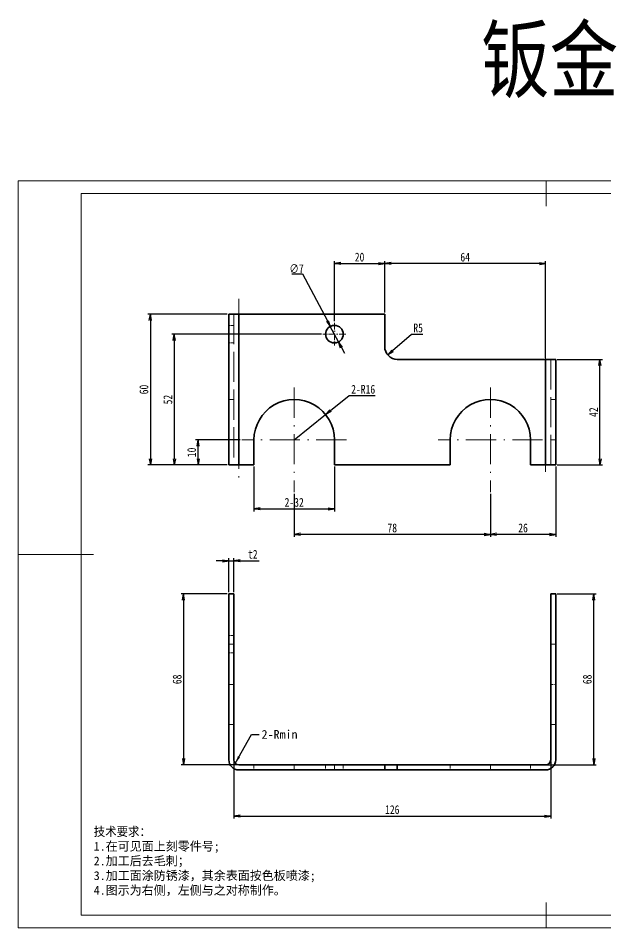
# Model space of a CAD drawing. Header units: millimetres. Extents: x -15766 to 80009, y -9701 to 15159.
# Drawn here: x -8041.6 to -7808, y 11134.1 to 11495.8 of the extents above; entities that cross this region are included whole.
import ezdxf

# ---------------------------------------------------------------- set-up
doc = ezdxf.new("R2010")
doc.units = ezdxf.units.MM
for name, pattern in [('CENTER-HOKUTO_1', [16, 13, -1, 1, -1]), ('DASHDOT', [18.5, 12, -3, 0.5, -3]), ('DASHED', [15, 12, -3]), ('HIDDEN-HOKUTO_1', [2, 1, -1])]:
    doc.linetypes.add(name, pattern=pattern)
doc.layers.get('DEFPOINTS').update_dxf_attribs({"lineweight": 18})
for name, color, linetype, lineweight in [('AM_7', 2, 'CENTER-HOKUTO_1', 18), ('AM_HID', 1, 'HIDDEN-HOKUTO_1', 18), ('AM_VIS', 7, 'Continuous', 18), ('CDRAFT0', 7, 'Continuous', 18), ('DIM', 253, 'Continuous', 20), ('title_frame', 7, 'Continuous', 18), ('word_dim', 9, 'Continuous', 18), ('粗实线层_1', 7, 'Continuous', 15)]:
    doc.layers.add(name, color=color, linetype=linetype, lineweight=lineweight)
doc.styles.add('DIM', font='', dxfattribs={"width": 0.8})
doc.styles.get('DIM').set_extended_font_data('NSimSun')
doc.dimstyles.new('1-1', dxfattribs={"dimtxt": 3.5, "dimasz": 3, "dimexe": 1, "dimexo": 0, "dimgap": 1, "dimtad": 1, "dimdsep": 46, "dimtxsty": 'DIM', "dimblk": '_CAXARROW', "dimcen": 0, "dimdle": 6, "dimclrd": 256, "dimclre": 256, "dimclrt": 3, "dimazin": 2, "dimtfac": 0.707107, "dimtmove": 0, "dimatfit": 3, "dimfxl": 0, "dimfrac": 2, "dimtolj": 1, "dimarcsym": 0})
doc.dimstyles.new('1-1$0', dxfattribs={"dimtxt": 3.5, "dimasz": 2.5, "dimexe": 1, "dimexo": 0.625, "dimgap": 0.8, "dimtad": 1, "dimdsep": 46, "dimtxsty": 'DIM', "dimblk": 'OPEN', "dimcen": 0, "dimdle": 5, "dimclrd": 256, "dimclre": 256, "dimclrt": 3, "dimazin": 3, "dimtfac": 0.5, "dimtmove": 0, "dimatfit": 3, "dimldrblk": 'OPEN', "dimfxl": 0, "dimtolj": 1, "dimarcsym": 0})
doc.dimstyles.new('1-1$3', dxfattribs={"dimtxt": 3.5, "dimasz": 2.5, "dimexe": 1, "dimexo": 0.625, "dimgap": 0.3, "dimtad": 1, "dimtih": 1, "dimtoh": 1, "dimdsep": 46, "dimtxsty": 'DIM', "dimblk": 'OPEN', "dimcen": 0, "dimdle": 5, "dimclrd": 256, "dimclre": 256, "dimclrt": 3, "dimazin": 3, "dimtfac": 0.5, "dimtmove": 0, "dimatfit": 3, "dimldrblk": 'OPEN', "dimfxl": 0, "dimtolj": 1, "dimarcsym": 0})
doc.dimstyles.new('1-1$4', dxfattribs={"dimtxt": 3.5, "dimasz": 2.5, "dimexe": 1, "dimexo": 0.625, "dimgap": 0.8, "dimtad": 1, "dimtih": 1, "dimtoh": 1, "dimzin": 12, "dimdsep": 46, "dimtxsty": 'DIM', "dimblk": 'OPEN', "dimcen": 0, "dimdle": 5, "dimclrd": 256, "dimclre": 256, "dimclrt": 3, "dimazin": 3, "dimtfac": 0.5, "dimtmove": 0, "dimatfit": 3, "dimldrblk": 'OPEN', "dimfxl": 0, "dimtolj": 1, "dimarcsym": 0})

# ---------------------------------------------------------------- blocks, each defined once
blk = doc.blocks.new('*X3')
at = {"layer": 'CDRAFT0'}
for p, q in [((420, 297), (0, 297)), ((0, 297), (0, 0)), ((420, 0), (420, 297)), ((0, 0), (420, 0))]:
    blk.add_line(p, q, dxfattribs=at)
at = {"layer": '粗实线层_1'}
for p, q in [((210, 297), (210, 287)), ((415, 292), (25, 292)), ((25, 292), (25, 5)), ((415, 5), (415, 292)), ((0, 148.5), (30, 148.5)), ((420, 148.5), (410, 148.5)), ((210, 0), (210, 10)), ((25, 5), (415, 5))]:
    blk.add_line(p, q, dxfattribs=at)
blk = doc.blocks.new('_OPEN')
at = {"color": 0, "linetype": 'ByBlock', "lineweight": -2}
for p, q in [((-1, 0.166667), (0, 0)), ((-1, -0.166667), (0, 0)), ((0, 0), (-1, 0))]:
    blk.add_line(p, q, dxfattribs=at)
blk = doc.blocks.new('*D473')
at = {"layer": 'DEFPOINTS', "color": 0, "transparency": 16777216}
for p in [(-7957.87, 11266.91), (-7975.86, 11198.91), (-7953.87, 11198.91)]:
    blk.add_point(p, dxfattribs=at)
at = {"layer": 'DIM', "linetype": 'Continuous', "lineweight": -2, "transparency": 16777216}
for p, q in [((-7958.49, 11266.91), (-7976.86, 11266.91)), ((-7975.86, 11264.41), (-7975.86, 11201.41)), ((-7954.49, 11198.91), (-7976.86, 11198.91))]:
    blk.add_line(p, q, dxfattribs=at)
at = {"layer": 'DIM', "lineweight": -2, "transparency": 16777216, "xscale": 2.5, "yscale": 2.5, "zscale": 2.5}
for p, rotation in [((-7975.86, 11266.91), 90), ((-7975.86, 11198.91), 270)]:
    blk.add_blockref('_OPEN', p, dxfattribs=dict(at, rotation=rotation))
at = {"layer": 'DIM', "color": 3, "transparency": 16777216, "insert": (-7978.41, 11232.91), "char_height": 3.5, "attachment_point": 5, "rotation": 90, "style": 'DIM'}
blk.add_mtext('\\A1;68', dxfattribs=at)
blk = doc.blocks.new('*D474')
at = {"layer": 'DEFPOINTS', "color": 0, "transparency": 16777216}
for p in [(-7955.87, 11200.91), (-7829.87, 11200.91), (-7829.87, 11178.52)]:
    blk.add_point(p, dxfattribs=at)
at = {"layer": 'DIM', "linetype": 'Continuous', "lineweight": -2, "transparency": 16777216}
for p, q in [((-7955.87, 11200.28), (-7955.87, 11177.52)), ((-7829.87, 11200.28), (-7829.87, 11177.52)), ((-7953.37, 11178.52), (-7832.37, 11178.52))]:
    blk.add_line(p, q, dxfattribs=at)
at = {"layer": 'DIM', "lineweight": -2, "transparency": 16777216, "xscale": 2.5, "yscale": 2.5, "zscale": 2.5, "rotation": 180}
blk.add_blockref('_OPEN', (-7955.87, 11178.52), dxfattribs=at)
at = {"layer": 'DIM', "lineweight": -2, "transparency": 16777216, "xscale": 2.5, "yscale": 2.5, "zscale": 2.5}
blk.add_blockref('_OPEN', (-7829.87, 11178.52), dxfattribs=at)
at = {"layer": 'DIM', "color": 3, "transparency": 16777216, "insert": (-7892.87, 11181.07), "char_height": 3.5, "attachment_point": 5, "style": 'DIM'}
blk.add_mtext('\\A1;126', dxfattribs=at)
blk = doc.blocks.new('*D475')
at = {"layer": 'DEFPOINTS', "color": 0, "transparency": 16777216}
for p in [(-7827.87, 11266.91), (-7812.76, 11266.91), (-7831.87, 11198.91)]:
    blk.add_point(p, dxfattribs=at)
at = {"layer": 'DIM', "linetype": 'Continuous', "lineweight": -2, "transparency": 16777216}
for p, q in [((-7827.24, 11266.91), (-7811.76, 11266.91)), ((-7812.76, 11201.41), (-7812.76, 11264.41)), ((-7831.24, 11198.91), (-7811.76, 11198.91))]:
    blk.add_line(p, q, dxfattribs=at)
at = {"layer": 'DIM', "lineweight": -2, "transparency": 16777216, "xscale": 2.5, "yscale": 2.5, "zscale": 2.5}
for p, rotation in [((-7812.76, 11266.91), 90), ((-7812.76, 11198.91), 270)]:
    blk.add_blockref('_OPEN', p, dxfattribs=dict(at, rotation=rotation))
at = {"layer": 'DIM', "color": 3, "transparency": 16777216, "insert": (-7815.31, 11232.91), "char_height": 3.5, "attachment_point": 5, "rotation": 90, "style": 'DIM'}
blk.add_mtext('\\A1;68', dxfattribs=at)
blk = doc.blocks.new('_CAXARROW')
blk.add_hatch(color=0).paths.add_polyline_path([(0, 0), (-1, 0.125), (-1, -0.125)], flags=0)
blk = doc.blocks.new('*D476')
at = {"layer": 'DEFPOINTS', "color": 0, "transparency": 16777216}
for p in [(-7955.87, 11280.07), (-7957.87, 11266.91), (-7955.87, 11266.91)]:
    blk.add_point(p, dxfattribs=at)
at = {"layer": 'DIM', "linetype": 'Continuous', "lineweight": -2, "transparency": 16777216}
for p, q in [((-7960.37, 11280.07), (-7962.87, 11280.07)), ((-7957.87, 11267.53), (-7957.87, 11281.07)), ((-7957.87, 11280.07), (-7955.87, 11280.07)), ((-7955.87, 11267.53), (-7955.87, 11281.07)), ((-7953.37, 11280.07), (-7945.78, 11280.07))]:
    blk.add_line(p, q, dxfattribs=at)
at = {"layer": 'DIM', "lineweight": -2, "transparency": 16777216, "xscale": 2.5, "yscale": 2.5, "zscale": 2.5}
blk.add_blockref('_OPEN', (-7957.87, 11280.07), dxfattribs=at)
at = {"layer": 'DIM', "lineweight": -2, "transparency": 16777216, "xscale": 2.5, "yscale": 2.5, "zscale": 2.5, "rotation": 180}
blk.add_blockref('_OPEN', (-7955.87, 11280.07), dxfattribs=at)
at = {"layer": 'DIM', "color": 3, "transparency": 16777216, "insert": (-7948.33, 11282.62), "char_height": 3.5, "attachment_point": 5, "style": 'DIM'}
blk.add_mtext('\\A1;t2', dxfattribs=at)
blk = doc.blocks.new('*D477')
at = {"layer": 'DEFPOINTS', "color": 0, "transparency": 16777216}
for p in [(-7957.87, 11378.17), (-7989.07, 11318.17), (-7957.87, 11318.17)]:
    blk.add_point(p, dxfattribs=at)
at = {"layer": 'DIM', "linetype": 'Continuous', "lineweight": -2, "transparency": 16777216}
for p, q in [((-7958.49, 11378.17), (-7990.07, 11378.17)), ((-7989.07, 11375.67), (-7989.07, 11320.67)), ((-7958.49, 11318.17), (-7990.07, 11318.17))]:
    blk.add_line(p, q, dxfattribs=at)
at = {"layer": 'DIM', "lineweight": -2, "transparency": 16777216, "xscale": 2.5, "yscale": 2.5, "zscale": 2.5}
for p, rotation in [((-7989.07, 11378.17), 90), ((-7989.07, 11318.17), 270)]:
    blk.add_blockref('_OPEN', p, dxfattribs=dict(at, rotation=rotation))
at = {"layer": 'DIM', "color": 3, "transparency": 16777216, "insert": (-7991.62, 11348.17), "char_height": 3.5, "attachment_point": 5, "rotation": 90, "style": 'DIM'}
blk.add_mtext('\\A1;60', dxfattribs=at)
blk = doc.blocks.new('*D478')
at = {"layer": 'DEFPOINTS', "color": 0, "transparency": 16777216}
for p in [(-7827.87, 11360.17), (-7810.28, 11360.17), (-7827.87, 11318.17)]:
    blk.add_point(p, dxfattribs=at)
at = {"layer": 'DIM', "linetype": 'Continuous', "lineweight": -2, "transparency": 16777216}
for p, q in [((-7827.24, 11360.17), (-7809.28, 11360.17)), ((-7810.28, 11320.67), (-7810.28, 11357.67)), ((-7827.24, 11318.17), (-7809.28, 11318.17))]:
    blk.add_line(p, q, dxfattribs=at)
at = {"layer": 'DIM', "lineweight": -2, "transparency": 16777216, "xscale": 2.5, "yscale": 2.5, "zscale": 2.5}
for p, rotation in [((-7810.28, 11360.17), 90), ((-7810.28, 11318.17), 270)]:
    blk.add_blockref('_OPEN', p, dxfattribs=dict(at, rotation=rotation))
at = {"layer": 'DIM', "color": 3, "transparency": 16777216, "insert": (-7812.83, 11339.17), "char_height": 3.5, "attachment_point": 5, "rotation": 90, "style": 'DIM'}
blk.add_mtext('\\A1;42', dxfattribs=at)
blk = doc.blocks.new('*D479')
at = {"layer": 'DEFPOINTS', "color": 0, "transparency": 16777216}
for p in [(-7895.87, 11398.27), (-7895.87, 11378.17), (-7831.87, 11360.17)]:
    blk.add_point(p, dxfattribs=at)
at = {"layer": 'DIM', "linetype": 'Continuous', "lineweight": -2, "transparency": 16777216}
for p, q in [((-7895.87, 11378.8), (-7895.87, 11399.27)), ((-7834.37, 11398.27), (-7893.37, 11398.27)), ((-7831.87, 11360.8), (-7831.87, 11399.27))]:
    blk.add_line(p, q, dxfattribs=at)
at = {"layer": 'DIM', "lineweight": -2, "transparency": 16777216, "xscale": 2.5, "yscale": 2.5, "zscale": 2.5, "rotation": 180}
blk.add_blockref('_OPEN', (-7895.87, 11398.27), dxfattribs=at)
at = {"layer": 'DIM', "lineweight": -2, "transparency": 16777216, "xscale": 2.5, "yscale": 2.5, "zscale": 2.5}
blk.add_blockref('_OPEN', (-7831.87, 11398.27), dxfattribs=at)
at = {"layer": 'DIM', "color": 3, "transparency": 16777216, "insert": (-7863.87, 11400.82), "char_height": 3.5, "attachment_point": 5, "style": 'DIM'}
blk.add_mtext('\\A1;64', dxfattribs=at)
blk = doc.blocks.new('*D480')
at = {"layer": 'DEFPOINTS', "color": 0, "transparency": 16777216}
for p in [(-7895.87, 11398.27), (-7895.87, 11378.17), (-7915.87, 11374.72)]:
    blk.add_point(p, dxfattribs=at)
at = {"layer": 'DIM', "linetype": 'Continuous', "lineweight": -2, "transparency": 16777216}
for p, q in [((-7915.87, 11375.35), (-7915.87, 11399.27)), ((-7913.37, 11398.27), (-7898.37, 11398.27)), ((-7895.87, 11378.8), (-7895.87, 11399.27))]:
    blk.add_line(p, q, dxfattribs=at)
at = {"layer": 'DIM', "lineweight": -2, "transparency": 16777216, "xscale": 2.5, "yscale": 2.5, "zscale": 2.5, "rotation": 180}
blk.add_blockref('_OPEN', (-7915.87, 11398.27), dxfattribs=at)
at = {"layer": 'DIM', "lineweight": -2, "transparency": 16777216, "xscale": 2.5, "yscale": 2.5, "zscale": 2.5}
blk.add_blockref('_OPEN', (-7895.87, 11398.27), dxfattribs=at)
at = {"layer": 'DIM', "color": 3, "transparency": 16777216, "insert": (-7905.87, 11400.82), "char_height": 3.5, "attachment_point": 5, "style": 'DIM'}
blk.add_mtext('\\A1;20', dxfattribs=at)
blk = doc.blocks.new('*D481')
at = {"layer": 'DEFPOINTS', "color": 0, "transparency": 16777216}
for p in [(-7920.42, 11370.17), (-7979.54, 11318.17), (-7957.87, 11318.17)]:
    blk.add_point(p, dxfattribs=at)
at = {"layer": 'DIM', "linetype": 'Continuous', "lineweight": -2, "transparency": 16777216}
for p, q in [((-7921.04, 11370.17), (-7980.54, 11370.17)), ((-7979.54, 11367.67), (-7979.54, 11320.67)), ((-7958.49, 11318.17), (-7980.54, 11318.17))]:
    blk.add_line(p, q, dxfattribs=at)
at = {"layer": 'DIM', "lineweight": -2, "transparency": 16777216, "xscale": 2.5, "yscale": 2.5, "zscale": 2.5}
for p, rotation in [((-7979.54, 11370.17), 90), ((-7979.54, 11318.17), 270)]:
    blk.add_blockref('_OPEN', p, dxfattribs=dict(at, rotation=rotation))
at = {"layer": 'DIM', "color": 3, "transparency": 16777216, "insert": (-7982.09, 11344.17), "char_height": 3.5, "attachment_point": 5, "rotation": 90, "style": 'DIM'}
blk.add_mtext('\\A1;52', dxfattribs=at)
blk = doc.blocks.new('*D482')
at = {"layer": 'DEFPOINTS', "color": 0, "transparency": 16777216}
for p in [(-7970.06, 11328.17), (-7952.67, 11328.17), (-7957.87, 11318.17)]:
    blk.add_point(p, dxfattribs=at)
at = {"layer": 'DIM', "linetype": 'Continuous', "lineweight": -2, "transparency": 16777216}
for p, q in [((-7953.29, 11328.17), (-7971.06, 11328.17)), ((-7970.06, 11320.67), (-7970.06, 11325.67)), ((-7958.49, 11318.17), (-7971.06, 11318.17))]:
    blk.add_line(p, q, dxfattribs=at)
at = {"layer": 'DIM', "lineweight": -2, "transparency": 16777216, "xscale": 2.5, "yscale": 2.5, "zscale": 2.5}
for p, rotation in [((-7970.06, 11328.17), 90), ((-7970.06, 11318.17), 270)]:
    blk.add_blockref('_OPEN', p, dxfattribs=dict(at, rotation=rotation))
at = {"layer": 'DIM', "color": 3, "transparency": 16777216, "insert": (-7972.61, 11323.17), "char_height": 3.5, "attachment_point": 5, "rotation": 90, "style": 'DIM'}
blk.add_mtext('\\A1;10', dxfattribs=at)
blk = doc.blocks.new('*D483')
at = {"layer": 'DEFPOINTS', "color": 0, "transparency": 16777216}
for p in [(-7931.87, 11307.37), (-7853.87, 11306.75), (-7931.87, 11290.57)]:
    blk.add_point(p, dxfattribs=at)
at = {"layer": 'DIM', "linetype": 'Continuous', "lineweight": -2, "transparency": 16777216}
for p, q in [((-7931.87, 11306.75), (-7931.87, 11289.57)), ((-7853.87, 11306.12), (-7853.87, 11289.57)), ((-7856.37, 11290.57), (-7929.37, 11290.57))]:
    blk.add_line(p, q, dxfattribs=at)
at = {"layer": 'DIM', "lineweight": -2, "transparency": 16777216, "xscale": 2.5, "yscale": 2.5, "zscale": 2.5, "rotation": 180}
blk.add_blockref('_OPEN', (-7931.87, 11290.57), dxfattribs=at)
at = {"layer": 'DIM', "lineweight": -2, "transparency": 16777216, "xscale": 2.5, "yscale": 2.5, "zscale": 2.5}
blk.add_blockref('_OPEN', (-7853.87, 11290.57), dxfattribs=at)
at = {"layer": 'DIM', "color": 3, "transparency": 16777216, "insert": (-7892.87, 11293.12), "char_height": 3.5, "attachment_point": 5, "style": 'DIM'}
blk.add_mtext('\\A1;78', dxfattribs=at)
blk = doc.blocks.new('*D484')
at = {"layer": 'DEFPOINTS', "color": 0, "transparency": 16777216}
for p in [(-7827.87, 11318.17), (-7853.87, 11307.37), (-7853.87, 11290.57)]:
    blk.add_point(p, dxfattribs=at)
at = {"layer": 'DIM', "linetype": 'Continuous', "lineweight": -2, "transparency": 16777216}
for p, q in [((-7827.87, 11317.55), (-7827.87, 11289.57)), ((-7853.87, 11306.75), (-7853.87, 11289.57)), ((-7830.37, 11290.57), (-7851.37, 11290.57))]:
    blk.add_line(p, q, dxfattribs=at)
at = {"layer": 'DIM', "lineweight": -2, "transparency": 16777216, "xscale": 2.5, "yscale": 2.5, "zscale": 2.5, "rotation": 180}
blk.add_blockref('_OPEN', (-7853.87, 11290.57), dxfattribs=at)
at = {"layer": 'DIM', "lineweight": -2, "transparency": 16777216, "xscale": 2.5, "yscale": 2.5, "zscale": 2.5}
blk.add_blockref('_OPEN', (-7827.87, 11290.57), dxfattribs=at)
at = {"layer": 'DIM', "color": 3, "transparency": 16777216, "insert": (-7840.87, 11293.12), "char_height": 3.5, "attachment_point": 5, "style": 'DIM'}
blk.add_mtext('\\A1;26', dxfattribs=at)
blk = doc.blocks.new('*D485')
at = {"layer": 'DEFPOINTS', "color": 0, "transparency": 16777216}
for p in [(-7919.39, 11338.18), (-7931.87, 11328.17)]:
    blk.add_point(p, dxfattribs=at)
at = {"layer": 'DIM', "linetype": 'Continuous', "lineweight": -2, "transparency": 16777216}
for p, q in [((-7910.04, 11345.68), (-7917.44, 11339.75)), ((-7899.66, 11345.68), (-7910.04, 11345.68)), ((-7931.87, 11328.17), (-7919.39, 11338.18))]:
    blk.add_line(p, q, dxfattribs=at)
at = {"layer": 'DIM', "lineweight": -2, "transparency": 16777216, "xscale": 2.5, "yscale": 2.5, "zscale": 2.5, "rotation": 218.7234184696332}
blk.add_blockref('_OPEN', (-7919.39, 11338.18), dxfattribs=at)
at = {"layer": 'DIM', "color": 3, "transparency": 16777216, "insert": (-7904.44, 11348.23), "char_height": 3.5, "attachment_point": 5, "style": 'DIM'}
blk.add_mtext('\\A1;2-R16', dxfattribs=at)
blk = doc.blocks.new('*D486')
at = {"layer": 'DEFPOINTS', "color": 0, "transparency": 16777216}
for p in [(-7947.87, 11318.17), (-7915.87, 11318.17), (-7915.87, 11300.72)]:
    blk.add_point(p, dxfattribs=at)
at = {"layer": 'DIM', "linetype": 'Continuous', "lineweight": -2, "transparency": 16777216}
for p, q in [((-7947.87, 11317.55), (-7947.87, 11299.72)), ((-7915.87, 11317.55), (-7915.87, 11299.72)), ((-7945.37, 11300.72), (-7918.37, 11300.72))]:
    blk.add_line(p, q, dxfattribs=at)
at = {"layer": 'DIM', "lineweight": -2, "transparency": 16777216, "xscale": 2.5, "yscale": 2.5, "zscale": 2.5, "rotation": 180}
blk.add_blockref('_OPEN', (-7947.87, 11300.72), dxfattribs=at)
at = {"layer": 'DIM', "lineweight": -2, "transparency": 16777216, "xscale": 2.5, "yscale": 2.5, "zscale": 2.5}
blk.add_blockref('_OPEN', (-7915.87, 11300.72), dxfattribs=at)
at = {"layer": 'DIM', "color": 3, "transparency": 16777216, "insert": (-7931.87, 11303.27), "char_height": 3.5, "attachment_point": 5, "style": 'DIM'}
blk.add_mtext('\\A1;2-32', dxfattribs=at)
blk = doc.blocks.new('*D487')
at = {"layer": 'DEFPOINTS', "color": 0, "transparency": 16777216}
for p in [(-7890.87, 11365.17), (-7894.65, 11361.9)]:
    blk.add_point(p, dxfattribs=at)
at = {"layer": 'DIM', "linetype": 'Continuous', "lineweight": -2, "transparency": 16777216}
for p, q in [((-7885.18, 11370.09), (-7892.76, 11363.54)), ((-7880.77, 11370.09), (-7885.18, 11370.09))]:
    blk.add_line(p, q, dxfattribs=at)
at = {"layer": 'DIM', "lineweight": -2, "transparency": 16777216, "xscale": 2.5, "yscale": 2.5, "zscale": 2.5, "rotation": 220.8594149015975}
blk.add_blockref('_OPEN', (-7894.65, 11361.9), dxfattribs=at)
at = {"layer": 'DIM', "color": 3, "transparency": 16777216, "insert": (-7882.58, 11372.64), "char_height": 3.5, "attachment_point": 5, "style": 'DIM'}
blk.add_mtext('\\A1;R5', dxfattribs=at)
blk = doc.blocks.new('*D490')
at = {"layer": 'DEFPOINTS', "color": 0, "transparency": 16777216}
for p in [(-7917.5, 11373.27), (-7914.24, 11367.07)]:
    blk.add_point(p, dxfattribs=at)
at = {"layer": 'DIM', "linetype": 'Continuous', "lineweight": -2, "transparency": 16777216}
for p, q in [((-7932.81, 11394.18), (-7928.5, 11394.18)), ((-7928.5, 11394.18), (-7918.66, 11375.48)), ((-7914.24, 11367.07), (-7917.5, 11373.27)), ((-7913.08, 11364.86), (-7911.91, 11362.65))]:
    blk.add_line(p, q, dxfattribs=at)
at = {"layer": 'DIM', "lineweight": -2, "transparency": 16777216, "xscale": 2.5, "yscale": 2.5, "zscale": 2.5}
for p, rotation in [((-7917.5, 11373.27), 297.7477745263709), ((-7914.24, 11367.07), 117.7477745263709)]:
    blk.add_blockref('_OPEN', p, dxfattribs=dict(at, rotation=rotation))
at = {"layer": 'DIM', "color": 3, "transparency": 16777216, "insert": (-7930.95, 11396.23), "char_height": 3.5, "attachment_point": 5, "style": 'DIM'}
blk.add_mtext('\\A1;∅7', dxfattribs=at)

msp = doc.modelspace()

# ---------------------------------------------------------------- linework, layer by layer
at = {"layer": 'AM_7', "linetype": 'DASHDOT', "lineweight": 13}
for p, q in [((-7953.86855, 11384.17226), (-7953.86855, 11312.17165)), ((-7831.86855, 11364.37227), (-7831.86855, 11313.97164)), ((-7931.86855, 11348.97219), (-7931.86855, 11307.37221)), ((-7853.86855, 11348.97219), (-7853.86855, 11307.37221)), ((-7911.06874, 11328.1722), (-7952.66835, 11328.1722)), ((-7833.06874, 11328.1722), (-7874.66835, 11328.1722))]:
    msp.add_line(p, q, dxfattribs=at)
at = {"layer": 'AM_7', "linetype": 'DASHDOT', "lineweight": 13, "ltscale": 0.227499}
msp.add_line((-7915.86855, 11374.72219), (-7915.86855, 11365.62221), dxfattribs=at)
at = {"layer": 'AM_7', "linetype": 'DASHDOT', "lineweight": 13, "ltscale": 0.06001}
for p, q in [((-7958.06874, 11370.1722), (-7955.66835, 11370.1722)), ((-7955.66835, 11328.1722), (-7958.06874, 11328.1722)), ((-7827.66835, 11328.1722), (-7830.06874, 11328.1722)), ((-7958.06874, 11246.90767), (-7955.66835, 11246.90767)), ((-7955.66835, 11230.90767), (-7958.06874, 11230.90767)), ((-7827.66835, 11230.90767), (-7830.06874, 11230.90767)), ((-7931.86855, 11199.10762), (-7931.86855, 11196.70723))]:
    msp.add_line(p, q, dxfattribs=at)
at = {"layer": 'AM_7', "linetype": 'DASHDOT', "lineweight": 13, "ltscale": 0.22749}
msp.add_line((-7911.31874, 11370.1722), (-7920.41835, 11370.1722), dxfattribs=at)
at = {"layer": 'AM_7', "linetype": 'DASHDOT', "lineweight": 13, "ltscale": 0.059998}
for p, q in [((-7915.86855, 11196.70772), (-7915.86855, 11199.10762)), ((-7853.86855, 11196.70772), (-7853.86855, 11199.10762))]:
    msp.add_line(p, q, dxfattribs=at)
at = {"layer": 'AM_HID', "linetype": 'DASHED', "lineweight": 13}
for p, q in [((-7955.86855, 11378.1722), (-7955.86855, 11318.1722)), ((-7953.86855, 11378.1722), (-7953.86855, 11318.1722)), ((-7831.86855, 11360.1722), (-7831.86855, 11318.1722)), ((-7829.86855, 11360.1722), (-7829.86855, 11318.1722))]:
    msp.add_line(p, q, dxfattribs=at)
at = {"layer": 'AM_HID', "linetype": 'DASHED', "lineweight": 13, "ltscale": 0.05}
for p, q in [((-7957.86855, 11373.6722), (-7955.86855, 11373.6722)), ((-7957.86855, 11366.6722), (-7955.86855, 11366.6722)), ((-7955.86855, 11344.1722), (-7957.86855, 11344.1722)), ((-7827.86855, 11344.1722), (-7829.86855, 11344.1722)), ((-7955.86855, 11328.1722), (-7957.86855, 11328.1722)), ((-7955.86855, 11328.1722), (-7957.86855, 11328.1722)), ((-7827.86855, 11328.1722), (-7829.86855, 11328.1722)), ((-7827.86855, 11328.1722), (-7829.86855, 11328.1722)), ((-7957.86855, 11250.40767), (-7955.86855, 11250.40767)), ((-7955.86855, 11246.90767), (-7957.86855, 11246.90767)), ((-7827.86855, 11246.90767), (-7829.86855, 11246.90767)), ((-7957.86855, 11243.40767), (-7955.86855, 11243.40767)), ((-7955.86855, 11214.90767), (-7957.86855, 11214.90767)), ((-7827.86855, 11214.90767), (-7829.86855, 11214.90767)), ((-7947.86855, 11196.90767), (-7947.86855, 11198.90767)), ((-7919.36855, 11196.90767), (-7919.36855, 11198.90767)), ((-7915.86855, 11196.90767), (-7915.86855, 11198.90767)), ((-7912.36855, 11196.90767), (-7912.36855, 11198.90767)), ((-7869.86855, 11196.90767), (-7869.86855, 11198.90767)), ((-7837.86855, 11196.90767), (-7837.86855, 11198.90767))]:
    msp.add_line(p, q, dxfattribs=at)
at = {"layer": 'AM_VIS', "lineweight": 35, "ltscale": 0.1}
for p, q in [((-7953.86855, 11378.1722), (-7957.86855, 11378.1722)), ((-7831.86855, 11360.1722), (-7827.86855, 11360.1722)), ((-7957.86855, 11318.1722), (-7953.86855, 11318.1722)), ((-7831.86855, 11318.1722), (-7827.86855, 11318.1722))]:
    msp.add_line(p, q, dxfattribs=at)
at = {"layer": 'AM_VIS', "lineweight": 35}
for p, q in [((-7957.86855, 11378.1722), (-7957.86855, 11318.1722)), ((-7953.86855, 11378.1722), (-7895.86855, 11378.1722)), ((-7953.86855, 11378.1722), (-7953.86855, 11318.1722)), ((-7890.86855, 11360.1722), (-7837.86855, 11360.1722)), ((-7831.86855, 11360.1722), (-7831.86855, 11318.1722)), ((-7827.86855, 11360.1722), (-7827.86855, 11318.1722)), ((-7915.86855, 11318.1722), (-7869.86855, 11318.1722)), ((-7957.86855, 11200.90767), (-7957.86855, 11266.90767)), ((-7955.86855, 11200.90767), (-7955.86855, 11266.90767)), ((-7829.86855, 11266.90767), (-7829.86855, 11200.90767)), ((-7827.86855, 11266.90767), (-7827.86855, 11200.90767)), ((-7953.86855, 11198.90767), (-7895.86855, 11198.90767)), ((-7953.86855, 11196.90767), (-7895.86855, 11196.90767)), ((-7890.86855, 11198.90767), (-7837.86855, 11198.90767)), ((-7890.86855, 11196.90767), (-7837.86855, 11196.90767))]:
    msp.add_line(p, q, dxfattribs=at)
at = {"layer": 'AM_VIS', "lineweight": 35, "ltscale": 0.325}
msp.add_line((-7895.86855, 11378.1722), (-7895.86855, 11365.1722), dxfattribs=at)
at = {"layer": 'AM_VIS', "lineweight": 35, "ltscale": 0.15}
for p, q in [((-7831.86855, 11360.1722), (-7837.86855, 11360.1722)), ((-7953.86855, 11318.1722), (-7947.86855, 11318.1722)), ((-7837.86855, 11318.1722), (-7831.86855, 11318.1722)), ((-7837.86855, 11198.90767), (-7831.86855, 11198.90767)), ((-7831.86855, 11196.90767), (-7837.86855, 11196.90767))]:
    msp.add_line(p, q, dxfattribs=at)
at = {"layer": 'AM_VIS', "lineweight": 35, "ltscale": 0.25}
for p, q in [((-7947.86855, 11318.1722), (-7947.86855, 11328.1722)), ((-7915.86855, 11328.1722), (-7915.86855, 11318.1722)), ((-7869.86855, 11328.1722), (-7869.86855, 11318.1722)), ((-7837.86855, 11318.1722), (-7837.86855, 11328.1722))]:
    msp.add_line(p, q, dxfattribs=at)
at = {"layer": 'AM_VIS', "lineweight": 35, "ltscale": 0.05}
for p, q in [((-7955.86855, 11266.90767), (-7957.86855, 11266.90767)), ((-7827.86855, 11266.90767), (-7829.86855, 11266.90767)), ((-7895.86855, 11196.90767), (-7895.86855, 11198.90767)), ((-7890.86855, 11196.90767), (-7890.86855, 11198.90767))]:
    msp.add_line(p, q, dxfattribs=at)
at = {"layer": 'AM_VIS', "lineweight": 35, "ltscale": 0.125}
for p, q in [((-7890.86855, 11198.90767), (-7895.86855, 11198.90767)), ((-7890.86855, 11196.90767), (-7895.86855, 11196.90767))]:
    msp.add_line(p, q, dxfattribs=at)
at = {"layer": 'AM_VIS', "lineweight": 35}
msp.add_circle((-7915.86855, 11370.1722), 3.5, dxfattribs=at)
for centre, radius, start, end in [((-7890.86855, 11365.1722), 5, 180.000005, 269.9999975), ((-7931.86855, 11328.1722), 16, 0, 180.000005), ((-7853.86855, 11328.1722), 16, 0, 180.000005), ((-7953.86855, 11200.90767), 4, 180.000005, 269.9999975), ((-7953.86855, 11200.90767), 2, 180.000005, 269.9999975), ((-7831.86855, 11200.90767), 2, 269.9999975, 0), ((-7831.86855, 11200.90767), 4, 269.9999975, 0)]:
    msp.add_arc(centre, radius, start, end, dxfattribs=at)

# ---------------------------------------------------------------- block references
at = {"layer": 'title_frame'}
msp.add_blockref('*X3', (-8041.62291, 11134.10436), dxfattribs=at)

# ---------------------------------------------------------------- texts
at = {"layer": 'DIM', "insert": (-7857.55706, 11491.88711), "char_height": 25, "width": 104.980501, "attachment_point": 1, "style": 'DIM'}
msp.add_mtext('{\\C3;钣金}', dxfattribs=at)
at = {"layer": 'DIM', "color": 3, "insert": (-7944.84197, 11212.76216), "char_height": 3.5, "attachment_point": 1}
msp.add_mtext('2-Rmin', dxfattribs=at)
at = {"layer": 'word_dim', "linetype": 'Continuous', "ltscale": 4, "insert": (-8011.58853, 11174.10988), "char_height": 3.5, "width": 139.6035818, "attachment_point": 1}
msp.add_mtext('{\\C3;技术要求：\\P\\fNSimSun|b0|i0|c134|p49;1\\fSimSun|b0|i0|c134|p49;.在可见面上刻零件号;\\P2.加工后去毛刺；\\P3.加工面涂防锈漆，其余表面按色板喷漆;\\P\\fNSimSun|b0|i0|c134|p49;4\\fSimSun|b0|i0|c134|p49;.图示为右侧，左侧与之对称制作。\\P         }', dxfattribs=at)

# ---------------------------------------------------------------- dimensions: what is measured, and where the dimension line sits
at = {"layer": 'DIM'}
for base, p1, p2, picture, middle in [((-7895.86855, 11398.26787), (-7915.86855, 11374.72219), (-7895.86855, 11378.1722), '*D480', (-7905.86855, 11400.81787)), ((-7895.86855, 11398.26787), (-7831.86855, 11360.1722), (-7895.86855, 11378.1722), '*D479', (-7863.86855, 11400.81787)), ((-7853.86855, 11290.57205), (-7827.86855, 11318.1722), (-7853.86855, 11307.37221), '*D484', (-7840.86855, 11293.12205)), ((-7931.86855, 11290.57205), (-7853.86855, 11306.74721), (-7931.86855, 11307.37221), '*D483', (-7892.86855, 11293.12205)), ((-7829.86855, 11178.51594), (-7955.86855, 11200.90767), (-7829.86855, 11200.90767), '*D474', (-7892.86855, 11181.06594))]:
    dim = msp.add_linear_dim(base=base, p1=p1, p2=p2, dimstyle='1-1$0', dxfattribs=at)
    dim.commit()
    dim.dimension.update_dxf_attribs({"geometry": picture, "text_midpoint": middle})
dim = msp.add_diameter_dim_2p(p1=(-7914.23902, 11367.07468), p2=(-7917.49808, 11373.26972), dimstyle='1-1$3', dxfattribs=at)
dim.commit()
dim.dimension.update_dxf_attribs({"geometry": '*D490', "text_midpoint": (-7930.94966, 11394.18138), "dimtype": 163})
for base, p1, p2, picture, middle in [((-7989.06922, 11318.1722), (-7957.86855, 11378.1722), (-7957.86855, 11318.1722), '*D477', (-7991.61922, 11348.1722)), ((-7979.53943, 11318.1722), (-7920.41835, 11370.1722), (-7957.86855, 11318.1722), '*D481', (-7982.08943, 11344.1722)), ((-7810.28072, 11360.1722), (-7827.86855, 11318.1722), (-7827.86855, 11360.1722), '*D478', (-7812.83072, 11339.1722)), ((-7970.05836, 11328.1722), (-7957.86855, 11318.1722), (-7952.66835, 11328.1722), '*D482', (-7972.60836, 11323.1722)), ((-7975.862, 11198.90767), (-7957.86855, 11266.90767), (-7953.86855, 11198.90767), '*D473', (-7978.412, 11232.90767)), ((-7812.76217, 11266.90767), (-7831.86855, 11198.90767), (-7827.86855, 11266.90767), '*D475', (-7815.31217, 11232.90767))]:
    dim = msp.add_linear_dim(base=base, p1=p1, p2=p2, angle=90, dimstyle='1-1$0', dxfattribs=at)
    dim.commit()
    dim.dimension.update_dxf_attribs({"geometry": picture, "text_midpoint": middle})
dim = msp.add_radius_dim(center=(-7890.86855, 11365.1722), mpoint=(-7894.65013, 11361.90117), dimstyle='1-1$4', override={"dimtmove": 1}, dxfattribs=at)
dim.commit()
dim.dimension.update_dxf_attribs({"geometry": '*D487', "text_midpoint": (-7885.18009, 11370.09265), "dimtype": 164})
dim = msp.add_radius_dim(center=(-7931.86855, 11328.1722), mpoint=(-7919.38575, 11338.18118), text='2-<>', dimstyle='1-1$4', dxfattribs=at)
dim.commit()
dim.dimension.update_dxf_attribs({"geometry": '*D485', "text_midpoint": (-7904.43728, 11345.67521), "dimtype": 164})
dim = msp.add_linear_dim(base=(-7915.86855, 11300.72038), p1=(-7947.86855, 11318.1722), p2=(-7915.86855, 11318.1722), text='2-<>', dimstyle='1-1$0', dxfattribs=at)
dim.commit()
dim.dimension.update_dxf_attribs({"geometry": '*D486', "text_midpoint": (-7931.86855, 11303.27038)})
dim = msp.add_linear_dim(base=(-7955.86855, 11280.0732), p1=(-7957.86855, 11266.90767), p2=(-7955.86855, 11266.90767), dimstyle='1-1$0', override={"dimpost": 't<>'}, dxfattribs=at)
dim.commit()
dim.dimension.update_dxf_attribs({"geometry": '*D476', "text_midpoint": (-7948.32633, 11282.6232)})

# ---------------------------------------------------------------- leaders
at = {"layer": 'DIM', "annotation_type": 0, "has_hookline": 1, "hookline_direction": 0, "text_width": 17.5}
msp.add_leader([(-7955.28276, 11199.49346), (-7948.84197, 11211.01216), (-7945.84197, 11211.01216)], dimstyle='1-1', override={"dimgap": 1, "dimtad": 0}, dxfattribs=at)

doc.saveas('drawing.dxf')
